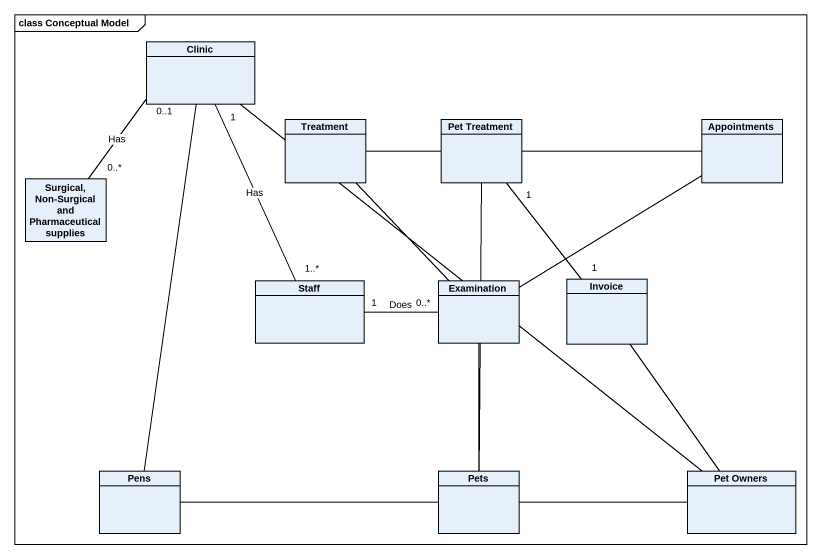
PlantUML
@startuml
mainframe class Conceptual Model
hide circle
hide empty members
class Clinic
class Treatment
class "Pet Treatment" as Pet_Treatment
class Appointments
class "Surgical, Non-Surgical and Pharmaceutical supplies" as Surgical_Non_Surgical_and
class Staff
class Examination
class Invoice
class Pens
class Pets
class "Pet Owners" as Pet_Owners
Clinic "1" -- "1..*" Staff : Has
Clinic -- Pens
Treatment -right- Pet_Treatment
Treatment -right- Appointments
Surgical_Non_Surgical_and "0..*" -up- "0..1" Clinic : Has
Staff "1" -right- "0..*" Examination : Does
Examination -up- Treatment
Examination -up- Appointments
Invoice "1" -up- "1" Pet_Treatment
Invoice -- Pet_Owners
Pets -up- Pet_Treatment
Pets -up- Examination
Pets -left- Pens
Pets -right- Pet_Owners
Pet_Owners -up- Clinic
@enduml
